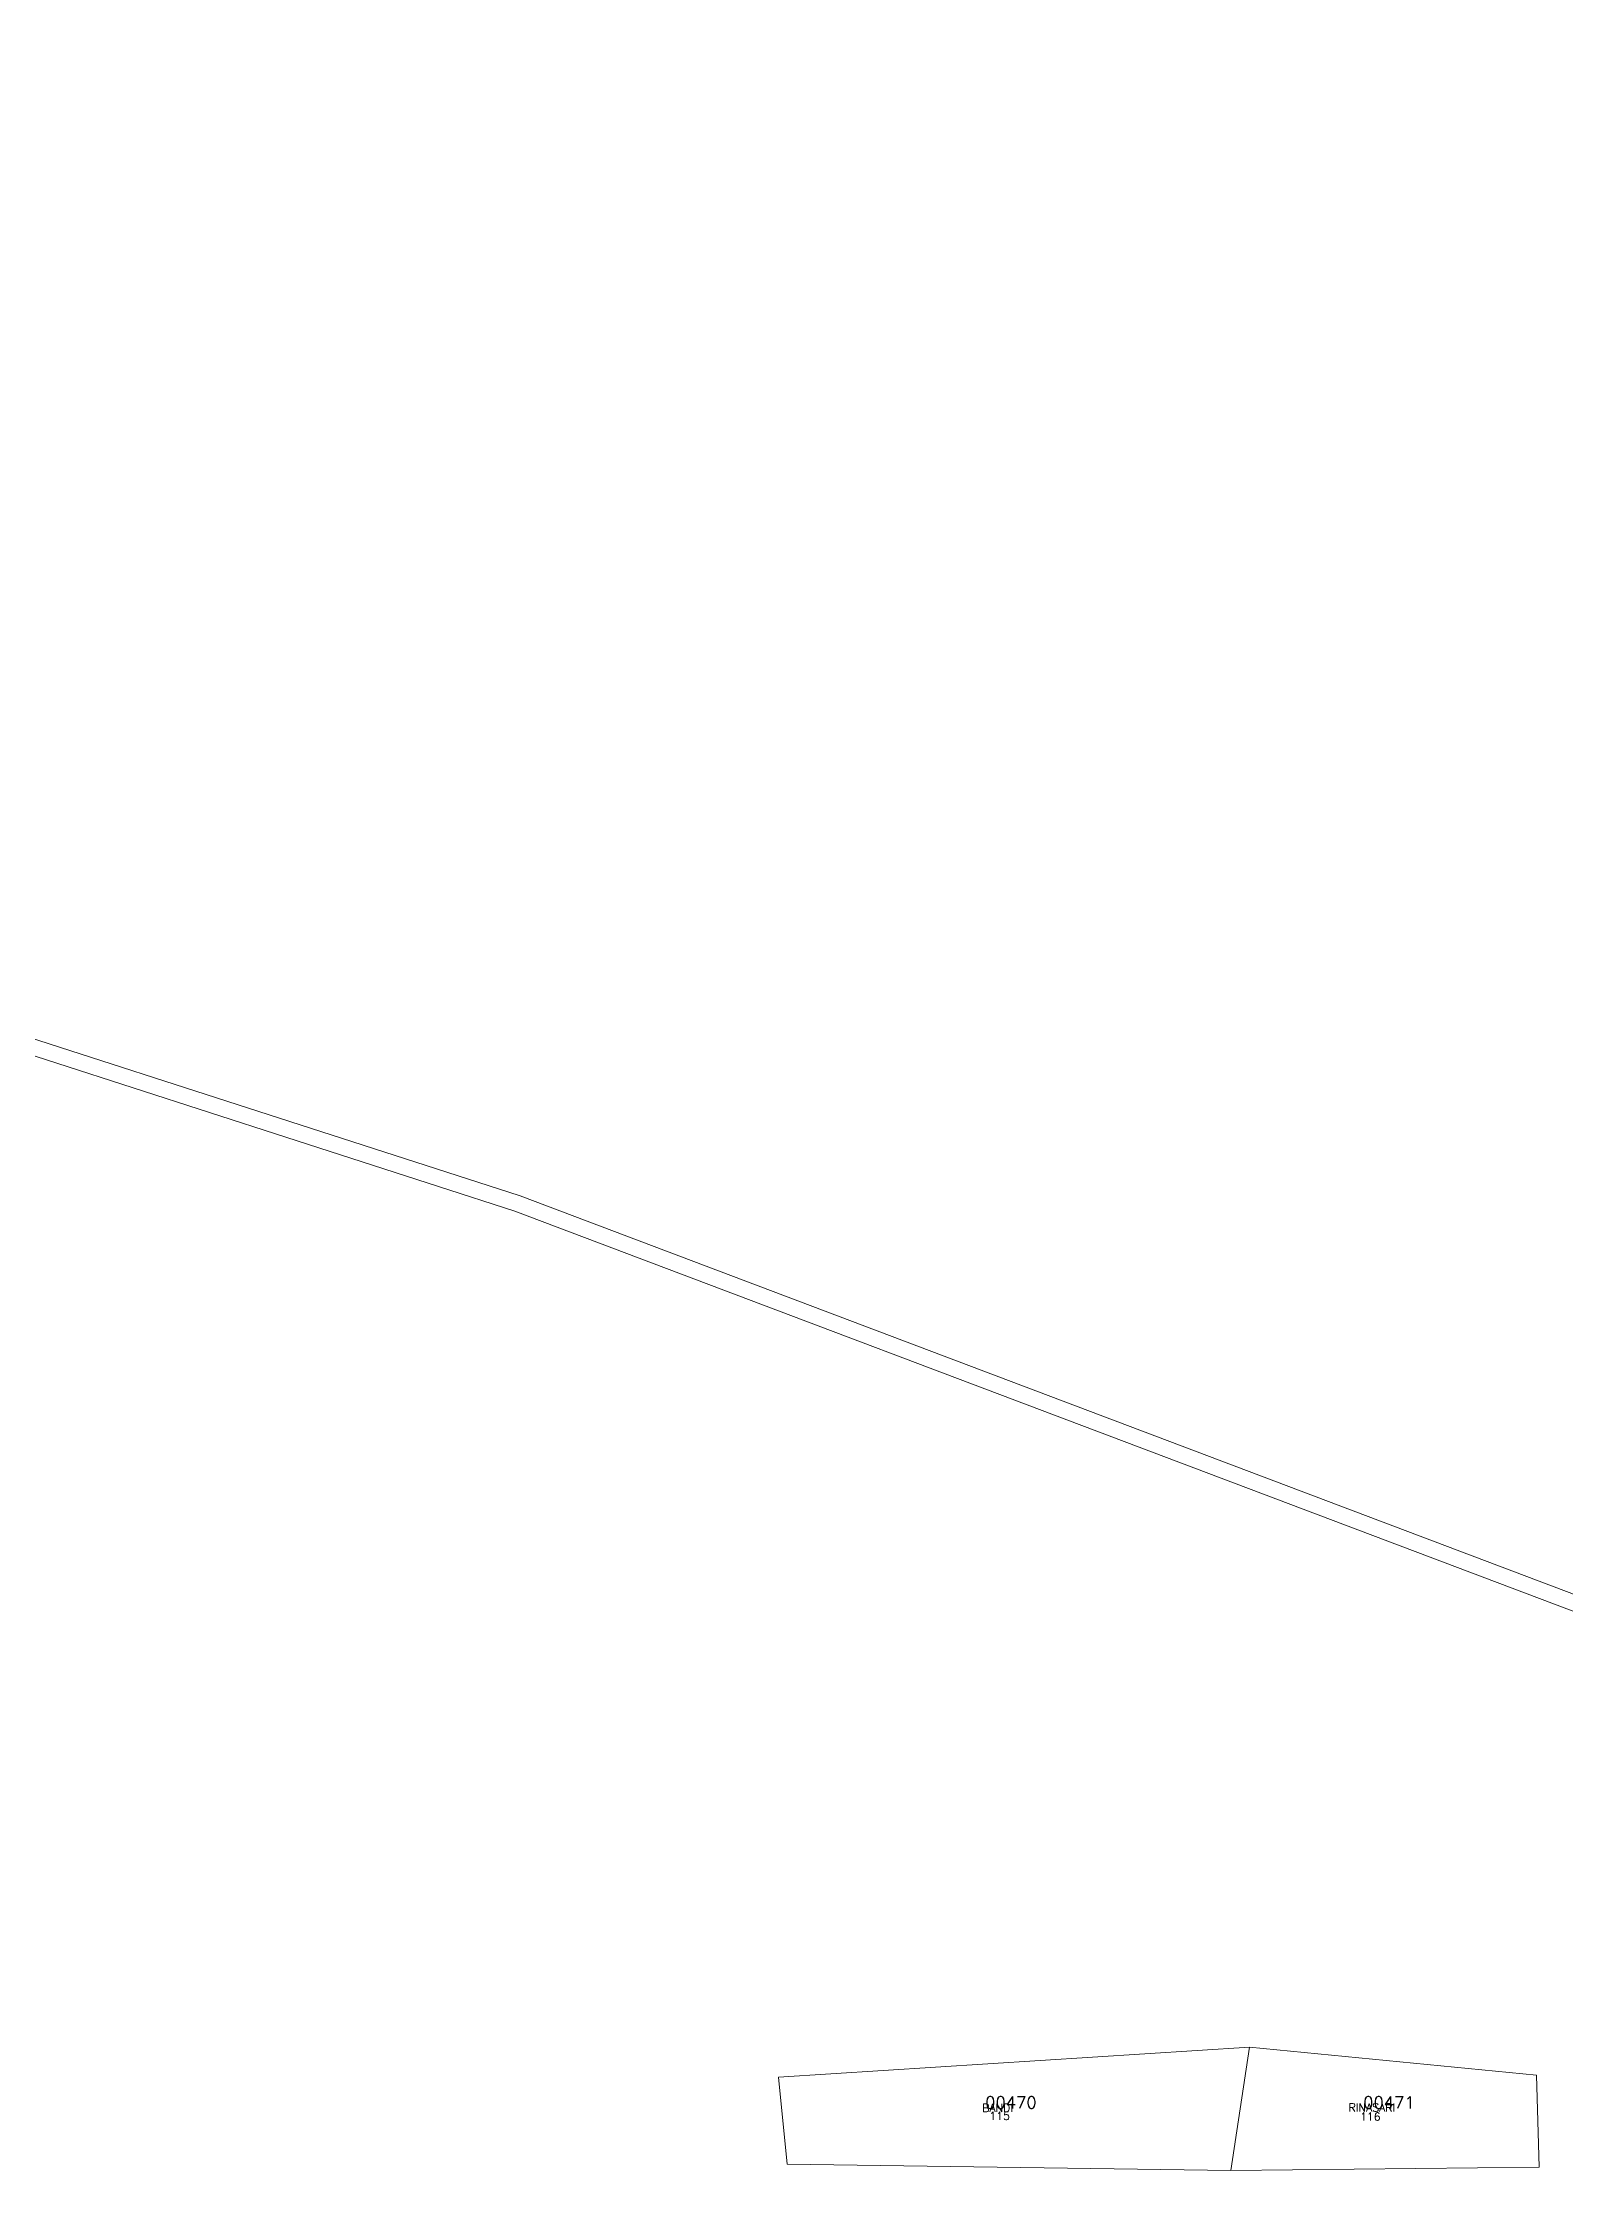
# Model space of a CAD drawing. Header units: inches. Extents: x 127149 to 132166, y 1065498 to 1071385.
# Drawn here: x 130268 to 130648, y 1068486 to 1069017 of the extents above; entities that cross this region are included whole.
import ezdxf
from ezdxf.enums import TextEntityAlignment as Align

# ---------------------------------------------------------------- set-up
doc = ezdxf.new("R2010")
doc.units = ezdxf.units.IN
doc.header["$MEASUREMENT"] = 0
for name, color, linetype in [('020100', 7, 'Continuous'), ('040100', 20, 'Continuous'), ('080201', 7, 'Continuous')]:
    doc.layers.add(name, color=color, linetype=linetype)
doc.styles.add('romans', font='romans.shx')

msp = doc.modelspace()

# ---------------------------------------------------------------- linework, layer by layer
at = {"layer": '020100', "lineweight": 0}
for points in [[(130564.63, 1068485.56), (130569.25, 1068516.34), (130451.6, 1068508.85), (130453.78, 1068487.09), (130564.63, 1068485.56)], [(130564.63, 1068485.56), (130641.66, 1068486.37), (130641.01, 1068509.35), (130569.25, 1068516.34), (130564.63, 1068485.56)]]:
    msp.add_lwpolyline(points, dxfattribs=at)
at = {"layer": '040100', "lineweight": 0}
for points in [[(130752.3, 1068586.69), (130385.75, 1068725.3), (130194.96, 1068786.91), (130185.4, 1068788.95), (130172.2, 1068787.61), (130107.12, 1068761.71), (130086.75, 1068753.12), (130073.11, 1068749.76), (130056.47, 1068753.12), (130002.79, 1068778.55), (129963.3, 1068802.33), (129940.85, 1068827.02), (129863.56, 1068922.48), (129792.6, 1069005.89), (129778.82, 1069023.42), (129771.95, 1069032.15), (129766.38, 1069044.76), (129744.27, 1069112.92), (129732.73, 1069149.26), (129728.13, 1069162.15)], [(130752.3, 1068586.69), (130385.75, 1068725.3), (130194.96, 1068786.91), (130185.4, 1068788.95), (130172.2, 1068787.61), (130107.12, 1068761.71), (130086.75, 1068753.12), (130073.11, 1068749.76), (130056.47, 1068753.12), (130002.79, 1068778.55), (129963.3, 1068802.33), (129940.85, 1068827.02), (129863.56, 1068922.48), (129792.6, 1069005.89), (129778.82, 1069023.42), (129771.95, 1069032.15), (129766.38, 1069044.76), (129744.27, 1069112.92), (129732.73, 1069149.26), (129728.13, 1069162.15)], [(130753.72, 1068590.43), (130387.07, 1068729.08), (130196, 1068790.78), (130185.62, 1068792.99), (130171.24, 1068791.54), (130105.61, 1068765.41), (130085.49, 1068756.93), (130073.02, 1068753.85), (130057.74, 1068756.94), (130004.68, 1068782.08), (129965.87, 1068805.45), (129943.88, 1068829.62), (129866.64, 1068925.04), (129795.7, 1069008.42), (129781.97, 1069025.9), (129775.41, 1069034.22), (129770.12, 1069046.19), (129748.08, 1069114.14), (129736.52, 1069150.54), (129731.64, 1069164.22)], [(130753.72, 1068590.43), (130387.07, 1068729.08), (130196, 1068790.78), (130185.62, 1068792.99), (130171.24, 1068791.54), (130105.61, 1068765.41), (130085.49, 1068756.93), (130073.02, 1068753.85), (130057.74, 1068756.94), (130004.68, 1068782.08), (129965.87, 1068805.45), (129943.88, 1068829.62), (129866.64, 1068925.04), (129795.7, 1069008.42), (129781.97, 1069025.9), (129775.41, 1069034.22), (129770.12, 1069046.19), (129748.08, 1069114.14), (129736.52, 1069150.54), (129731.64, 1069164.22)]]:
    msp.add_lwpolyline(points, dxfattribs=at)

# ---------------------------------------------------------------- texts
at = {"lineweight": 0, "style": 'romans'}
for s, p in [('BANDI', (130506.35, 1068500.17)), ('RINASARI', (130599.84, 1068500.28)), ('115', (130506.82, 1068498.19)), ('116', (130599.44, 1068498))]:
    msp.add_text(s, height=2, dxfattribs=at).set_placement(p, align=Align.CENTER)
at = {"layer": '080201', "lineweight": 0, "style": 'romans'}
for s, p in [('00470', (130509.66, 1068501.05)), ('00471', (130604.1, 1068501.05))]:
    msp.add_text(s, height=3, dxfattribs=at).set_placement(p, align=Align.CENTER)

doc.saveas('drawing.dxf')
